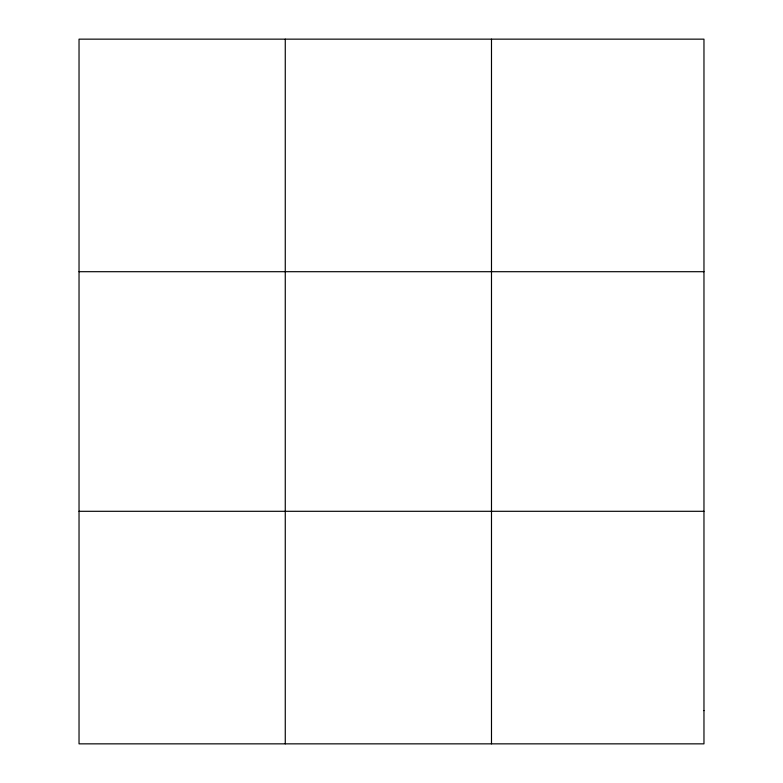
<?xml version="1.0" encoding="UTF-8"?>
<svg xmlns="http://www.w3.org/2000/svg" width="783" height="783" viewBox="0 0 783 783"><rect width="100%" height="100%" fill="white"/><g stroke="black" fill="none" stroke-linecap="round" stroke-linejoin="round"><path stroke-width="1.17" d="M285.266 39.15L285.266 743.85M491.489 39.15L491.489 743.85M79.034 271.701L703.966 271.701M79.034 511.299L703.966 511.299M703.966 710.631L703.966 743.85L79.034 743.85L79.034 39.15L703.966 39.15L703.966 710.631"/></g></svg>
